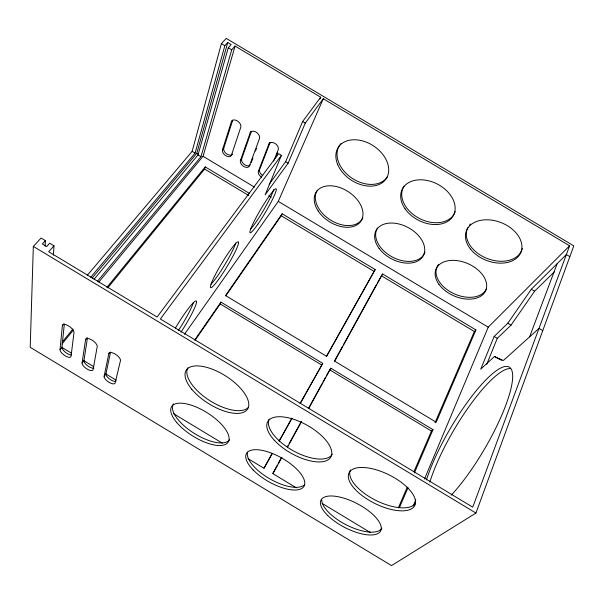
<?xml version="1.0" encoding="UTF-8"?>
<svg xmlns="http://www.w3.org/2000/svg" width="604" height="604" viewBox="0 0 604 604"><rect width="100%" height="100%" fill="white"/><g stroke="black" fill="none" stroke-linecap="round" stroke-linejoin="round"><path stroke-width="0.91" d="M45.111 246.258L45.406 240.634L41.102 238.044L33.333 246.417L30.2 347.292L391.535 565.593L475.944 513.053L573.8 245.866L226.258 38.407L221.404 43.631L192.14 151.37L87.361 275.228M53.371 255.19L54.005 245.813L49.702 243.223L46.644 246.575L42.325 243.978L45.406 240.634M62.378 325.586A6.931 2.816 36.6 0 1 68.539 325.911A6.931 2.816 36.6 0 1 73.99 332.585L71.045 356.345A6.568 2.544 36 0 1 65.224 355.839A6.568 2.544 36 0 1 60.03 349.693L62.378 325.586L63.896 323.752M60.03 349.693L61.955 347.323L64.311 324.076M85.602 339.591A6.901 2.831 35.9 0 1 91.914 340.022A6.901 2.831 35.9 0 1 97.214 346.605L93.084 369.656A6.538 2.552 35.4 0 1 87.127 369.067A6.538 2.552 35.4 0 1 82.061 362.996L85.602 339.591L87.074 337.742M82.061 362.996L83.941 360.603L87.429 338.021M108.833 353.619A6.87 2.846 35.2 0 1 115.311 354.14A6.87 2.846 35.2 0 1 120.46 360.633L115.145 382.974A6.516 2.567 34.8 0 1 109.037 382.302A6.516 2.567 34.8 0 1 104.115 376.315L108.833 353.619L109.792 352.366M104.115 376.315L105.942 373.884L110.555 352.019M90.721 277.251L195.084 153.129L224.839 45.685L227.746 42.529L231.166 44.575L228.274 47.739L198.029 154.896L94.073 279.274M92.11 278.097L196.768 153.318L227.746 42.529M97.433 281.298L200.981 156.662L231.717 49.792L235.069 46.093L320.709 97.214L319.954 98.943M98.86 282.008L203.035 156.308L235.069 46.093M107.769 287.859L204.597 169.052L205.239 166.915L249.58 193.491M222.491 149.754L231.392 121.736L232.699 120.158L223.759 148.191L222.491 149.754A5.33 3.367 40.1 0 0 225.896 155.764A5.33 3.367 40.1 0 0 231.46 155.13L232.298 154.08M231.46 155.13L240.754 127.338A5.572 3.654 41.4 0 0 237.266 120.876A5.572 3.654 41.4 0 0 231.392 121.736M240.437 160.498L250.116 132.94L251.392 131.34L241.676 158.92L240.437 160.498A5.308 3.382 38.9 0 0 243.752 166.462A5.308 3.382 38.9 0 0 249.414 165.881L250.23 164.817M249.414 165.881L259.486 138.542A5.549 3.669 40.1 0 0 256.096 132.14A5.549 3.669 40.1 0 0 250.116 132.94M251.294 162.521L252.925 158.105M255.53 151.053L256.504 148.403M281.419 155.341L265.133 194.881L288.131 163.178L305.269 123.103L323.283 98.754L569.61 245.798L472.743 507.156L160.362 318.995L281.419 155.341L278.671 153.695L157.1 317.032L48.66 251.717L54.005 245.813M529.602 336.858L557.167 263.661M258.399 171.257L268.856 144.152L270.094 142.529L259.607 169.656L258.399 171.257A5.285 3.397 37.8 0 0 261.623 177.161M273.68 161.026L278.225 149.762A5.527 3.692 38.8 0 0 274.941 143.412A5.527 3.692 38.8 0 0 268.856 144.152M276.647 155.069L277.697 152.465M486.771 364.189L497.288 338.323L511.044 325.141L534.608 291.181L554.6 271.589M569.851 256.64L566.363 254.556L531.339 289.225L507.828 323.216L494.163 336.451L480.739 369.15L494.45 356.458L503.351 360.497L538.995 328.402L542.747 330.652M195.13 340.18L220.188 303.963L220.951 302.121L322.74 363.344L300.279 403.532M413.227 505.888L415.771 499.818M424.506 478.995L488.228 327.179L569.61 245.798M269.15 184.288L285.639 161.683L302.619 121.517L320.709 97.214M399.478 507.571L408.047 487.662M414.382 472.947L433.008 429.663L330.833 368.214L329.671 369.807L431.46 431.037L433.008 429.663M475.929 329.927L436.209 422.226L334.692 361.184L382.566 273.974L475.929 329.927L474.366 331.521L435.023 422.755M398.33 507.858L407.262 487.141M413.966 471.603L431.46 431.037M184.447 334.299L278.278 201.389L323.283 98.754M225.805 295.854L281.222 215.756L282.121 213.778L375.167 269.543L326.651 356.352L225.503 295.537L282.121 213.778M272.789 473.377L277.304 465.156M278.202 463.51L281.366 457.756M287.232 447.073L288.138 445.427M289.037 443.781L301.23 421.592M308.901 407.617L321.992 383.782M322.898 382.136L325.601 377.206M326.507 375.56L329.218 370.63M334.42 361.162L342.536 346.379M343.442 344.733L376.36 284.786M377.266 283.148L382.566 273.974M281.977 457.213L272.933 473.695L296.3 487.805M287.406 447.322L301.426 421.773M308.667 408.591L330.833 368.214M272.306 453.574L264.054 468.334L248.002 458.647M279.184 441.267L292.026 418.3M263.963 468.047L272.2 453.317M279.063 441.048L291.868 418.142M300.105 403.412L322.74 363.344M326.417 356.352L375.167 269.543M194.745 339.961L220.951 302.121M62.204 342.136L72.933 328.999M106.9 287.383L205.239 166.915M62.023 343.986L73.31 330.139M498.594 358.829L501.894 360.331M221.404 43.631L224.839 45.685M228.274 47.739L231.717 49.792M302.619 121.517L305.269 123.103M531.339 289.225L534.608 291.181M285.639 161.683L288.131 163.178M507.828 323.216L511.044 325.141M203.035 156.308L254.412 187.089M268.863 195.749L271.272 197.191M278.278 201.389L488.228 327.179M196.768 153.318L198.225 154.194M192.14 151.37L195.084 153.129M198.029 154.896L200.981 156.662M494.163 336.451L497.288 338.323M204.597 169.052L248.788 195.537M281.222 215.756L373.952 271.339M381.32 275.756L474.366 331.521M494.45 356.458L497.771 358.451M220.188 303.963L321.607 364.959M33.333 246.417L475.944 513.053M173.363 413.574L222.317 443.14M322.091 503.374L370.441 532.569M61.631 347.24L71.264 353.061M83.299 360.324L93.733 366.62M105.768 373.891L116.202 380.188M381.879 528.085A33.484 13.499 27.3 0 1 348.765 526.054A33.484 13.499 27.3 0 1 321.766 499.855M426.424 479.961A82.876 19.94 -59.7 0 1 485.525 380.241A82.876 19.94 -59.7 0 1 509.293 394.865A82.876 19.94 -59.7 0 1 451.196 495.212M71.091 354.986A6.553 2.552 36 0 1 65.051 351.989A6.553 2.552 36 0 1 61.955 347.323M273.672 189.543A25.527 2.877 -59.4 0 1 264.024 209.362A25.527 2.877 -59.4 0 1 250.652 229.15M175.432 328.025A28.766 3.503 -58.2 0 1 196.262 301.003A28.766 3.503 -58.2 0 1 180.958 332.192M248.138 407.655A36.217 16.316 32.3 0 1 208.531 399.788A36.217 16.316 32.3 0 1 187.927 367.745M332.306 454.125A36.081 16.202 29.3 0 1 293.189 450.75A36.081 16.202 29.3 0 1 269.233 419.063M415.537 503.306A36.617 16.029 26.4 0 1 375.212 500.052A36.617 16.029 26.4 0 1 350.403 469.972M304.68 484.544A33.016 13.582 29.7 0 1 270.139 479.032A33.016 13.582 29.7 0 1 247.527 452.102M229.648 439.621A33.303 13.741 32.1 0 1 193.869 433.159A33.303 13.741 32.1 0 1 173.439 403.88M235.696 243.019A26.78 3.209 -58.9 0 1 225.118 264.197A26.78 3.209 -58.9 0 1 210.985 284.295M193.401 302.498A28.766 3.616 -58.2 0 1 178.339 330.614M262.816 175.56A5.277 3.397 37.8 0 1 259.607 169.656M249.437 165.564A5.3 3.382 39 0 1 243.857 164.069A5.3 3.382 39 0 1 241.676 158.92M232.276 154.322A5.323 3.367 40.1 0 1 226.576 153.824A5.323 3.367 40.1 0 1 223.759 148.191M522.317 248.471A29.234 20.287 21.4 0 1 487.39 258.572A29.234 20.287 21.4 0 1 467.919 227.58M469.353 225.337A29.234 20.287 21.4 0 1 470.569 223.963M455.235 211.574A28.69 20.43 27 0 1 420.006 218.761A28.69 20.43 27 0 1 404.001 186.153M387.64 176.376A28.592 20.438 33.3 0 1 351 177.493A28.592 20.438 33.3 0 1 341.184 143.427M362.853 217.81A26.636 17.742 32.8 0 1 330.977 220.324A26.636 17.742 32.8 0 1 317.394 190.237M424.997 252.125A26.712 17.742 28 0 1 393.008 257.364A26.712 17.742 28 0 1 377.508 228.033M486.454 288.908A27.021 17.591 23.5 0 1 452.509 293A27.021 17.591 23.5 0 1 438.527 264.56M115.892 381.411A6.501 2.582 34.8 0 1 109.445 378.927A6.501 2.582 34.8 0 1 105.942 373.884M93.952 368.168A6.523 2.567 35.4 0 1 87.572 365.714A6.523 2.567 35.4 0 1 83.941 360.603M429.837 482.015A82.884 20.362 -59.7 0 1 468.674 407.051A82.884 20.362 -59.7 0 1 510.176 368.538M327.723 515.484A33.56 13.431 27.4 0 0 379.554 532.366A33.56 13.431 27.4 0 0 345.239 498.594A33.56 13.431 27.4 0 0 327.723 515.484M337.734 164.65A28.645 20.415 33.3 0 0 383.057 182.151A28.645 20.415 33.3 0 0 366.092 142.076A28.645 20.415 33.3 0 0 337.734 164.65M257.938 224.107A25.527 2.794 -59.4 0 0 276.239 188.939A25.527 2.794 -59.4 0 0 255.182 219.282A25.527 2.794 -59.4 0 0 257.938 224.107M218.58 279.456A26.78 3.111 -58.9 0 0 238.535 242.113A26.78 3.111 -58.9 0 0 216.383 272.729A26.78 3.111 -58.9 0 0 218.58 279.456M405.088 208.833A28.75 20.415 27 0 0 452.2 217.364A28.75 20.415 27 0 0 426.447 180.332A28.75 20.415 27 0 0 405.088 208.833M470.524 249.112A29.294 20.272 21.4 0 0 519.281 255.243A29.294 20.272 21.4 0 0 491.233 220.075A29.294 20.272 21.4 0 0 470.524 249.112M438.904 284.242A27.074 17.576 23.6 0 0 483.562 293.861A27.074 17.576 23.6 0 0 460.248 261.162A27.074 17.576 23.6 0 0 438.904 284.242M379.093 248.418A26.765 17.72 28 0 0 422.332 257.213A26.765 17.72 28 0 0 397.621 223.691A26.765 17.72 28 0 0 379.093 248.418M318.157 210.917A26.682 17.72 32.8 0 0 360.362 221.91A26.682 17.72 32.8 0 0 337.243 186.779A26.682 17.72 32.8 0 0 318.157 210.917M191.778 389.263A36.308 16.24 32.3 0 0 246.455 410.433A36.308 16.24 32.3 0 0 212.449 369.255A36.308 16.24 32.3 0 0 191.778 389.263M274.344 440.293A36.172 16.127 29.3 0 0 329.822 458.421A36.172 16.127 29.3 0 0 293.672 419.289A36.172 16.127 29.3 0 0 274.344 440.293M354.412 488.591A36.708 15.961 26.4 0 0 412.419 508.228A36.708 15.961 26.4 0 0 378.867 470.629A36.708 15.961 26.4 0 0 354.412 488.591M253.167 469.95A33.092 13.514 29.7 0 0 303.261 487.277A33.092 13.514 29.7 0 0 269.361 452.351A33.092 13.514 29.7 0 0 253.167 469.95M176.685 422.453A33.379 13.673 32.1 0 0 226.832 443.578A33.379 13.673 32.1 0 0 196.164 407.005A33.379 13.673 32.1 0 0 176.685 422.453"/></g></svg>
